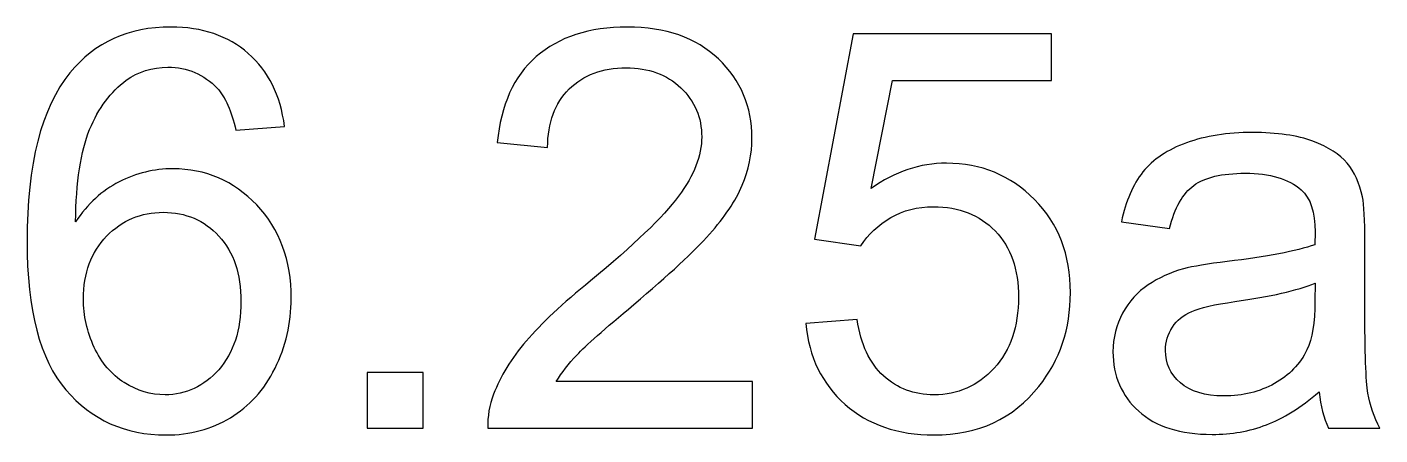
# Model space of a CAD drawing. Header units: millimetres. Extents: x -489 to 489, y -241 to 468.
# Drawn here: x -437.12 to -406.36, y -187.69 to -178.41 of the extents above; entities that cross this region are included whole.
import ezdxf

# ---------------------------------------------------------------- set-up
doc = ezdxf.new("R2010")
doc.units = ezdxf.units.MM
doc.header["$MEASUREMENT"] = 0
doc.layers.add('Layer 1', color=7, linetype='Continuous')

msp = doc.modelspace()

# ---------------------------------------------------------------- linework, layer by layer
at = {"layer": 'Layer 1', "color": 250}
for points, knots in [([(-431.2693, -180.6671), (-431.2693, -180.6671), (-432.3742, -180.756), (-432.3742, -180.756), (-432.3742, -180.756), (-432.4737, -180.3178), (-432.6155, -179.9982), (-432.7996, -179.7993), (-432.7996, -179.7993), (-433.1023, -179.4796), (-433.477, -179.3209), (-433.9215, -179.3209), (-433.9215, -179.3209), (-434.2792, -179.3209), (-434.5967, -179.4204), (-434.8697, -179.6193), (-434.8697, -179.6193), (-435.2211, -179.8755), (-435.4963, -180.248), (-435.7016, -180.7391), (-435.7016, -180.7391), (-435.9048, -181.2322), (-436.0106, -181.9329), (-436.0191, -182.8409), (-436.0191, -182.8409), (-435.7503, -182.4324), (-435.4201, -182.1276), (-435.0306, -181.9307), (-435.0306, -181.9307), (-434.6411, -181.7318), (-434.2347, -181.6323), (-433.8072, -181.6323), (-433.8072, -181.6323), (-433.0621, -181.6323), (-432.4271, -181.9075), (-431.9022, -182.4557), (-431.9022, -182.4557), (-431.3794, -183.0039), (-431.1169, -183.7109), (-431.1169, -184.5808), (-431.1169, -184.5808), (-431.1169, -185.1523), (-431.2397, -185.6815), (-431.4852, -186.1725), (-431.4852, -186.1725), (-431.7328, -186.6636), (-432.0694, -187.0383), (-432.5012, -187.2986), (-432.5012, -187.2986), (-432.9309, -187.559), (-433.4198, -187.6902), (-433.9659, -187.6902), (-433.9659, -187.6902), (-434.8951, -187.6902), (-435.655, -187.3473), (-436.2435, -186.6636), (-436.2435, -186.6636), (-436.8298, -185.9799), (-437.124, -184.8517), (-437.124, -183.2812), (-437.124, -183.2812), (-437.124, -181.5243), (-436.798, -180.2459), (-436.1482, -179.4479), (-436.1482, -179.4479), (-435.5809, -178.7536), (-434.8168, -178.4065), (-433.8537, -178.4065), (-433.8537, -178.4065), (-433.1383, -178.4065), (-432.5499, -178.6076), (-432.0927, -179.0076), (-432.0927, -179.0076), (-431.6355, -179.4077), (-431.3603, -179.9601), (-431.2693, -180.6671)], [0, 0, 0, 0, 0.05, 0.05, 0.05, 0.05, 0.1, 0.1, 0.1, 0.1, 0.15, 0.15, 0.15, 0.15, 0.2, 0.2, 0.2, 0.2, 0.25, 0.25, 0.25, 0.25, 0.3, 0.3, 0.3, 0.3, 0.35, 0.35, 0.35, 0.35, 0.4, 0.4, 0.4, 0.4, 0.45, 0.45, 0.45, 0.45, 0.5, 0.5, 0.5, 0.5, 0.55, 0.55, 0.55, 0.55, 0.6, 0.6, 0.6, 0.6, 0.65, 0.65, 0.65, 0.65, 0.7, 0.7, 0.7, 0.7, 0.75, 0.75, 0.75, 0.75, 0.8, 0.8, 0.8, 0.8, 0.85, 0.85, 0.85, 0.85, 0.9, 0.9, 0.9, 0.9, 1, 1, 1, 1]), ([(-420.6267, -186.471), (-420.6267, -186.471), (-420.6267, -187.5378), (-420.6267, -187.5378), (-420.6267, -187.5378), (-420.6267, -187.5378), (-426.6465, -187.5378), (-426.6465, -187.5378), (-426.6465, -187.5378), (-426.655, -187.269), (-426.6105, -187.0107), (-426.5153, -186.761), (-426.5153, -186.761), (-426.3607, -186.3525), (-426.1131, -185.9482), (-425.7723, -185.5524), (-425.7723, -185.5524), (-425.4315, -185.1565), (-424.9447, -184.6993), (-424.3118, -184.1808), (-424.3118, -184.1808), (-423.3276, -183.3701), (-422.6587, -182.7287), (-422.3094, -182.2546), (-422.3094, -182.2546), (-421.9581, -181.7805), (-421.7824, -181.3317), (-421.7824, -180.9084), (-421.7824, -180.9084), (-421.7824, -180.466), (-421.9411, -180.0935), (-422.2586, -179.7887), (-422.2586, -179.7887), (-422.5761, -179.486), (-422.991, -179.3336), (-423.5011, -179.3336), (-423.5011, -179.3336), (-424.0409, -179.3336), (-424.4727, -179.4945), (-424.7965, -179.8162), (-424.7965, -179.8162), (-425.1204, -180.1358), (-425.2834, -180.5803), (-425.2876, -181.1497), (-425.2876, -181.1497), (-425.2876, -181.1497), (-426.4306, -181.0354), (-426.4306, -181.0354), (-426.4306, -181.0354), (-426.3523, -180.1803), (-426.0559, -179.5283), (-425.5437, -179.0796), (-425.5437, -179.0796), (-425.0294, -178.6309), (-424.3414, -178.4065), (-423.4757, -178.4065), (-423.4757, -178.4065), (-422.6037, -178.4065), (-421.9115, -178.6478), (-421.4035, -179.1325), (-421.4035, -179.1325), (-420.8934, -179.6172), (-420.6394, -180.2184), (-420.6394, -180.9338), (-420.6394, -180.9338), (-420.6394, -181.2979), (-420.7135, -181.6556), (-420.8638, -182.0069), (-420.8638, -182.0069), (-421.0119, -182.3604), (-421.2596, -182.7308), (-421.6046, -183.1203), (-421.6046, -183.1203), (-421.9517, -183.5077), (-422.5253, -184.0432), (-423.3254, -184.7205), (-423.3254, -184.7205), (-423.9964, -185.2835), (-424.4282, -185.6645), (-424.6187, -185.8656), (-424.6187, -185.8656), (-424.8092, -186.0667), (-424.9659, -186.2678), (-425.0907, -186.471), (-425.0907, -186.471), (-425.0907, -186.471), (-420.6267, -186.471), (-420.6267, -186.471)], [0, 0, 0, 0, 0.0434783, 0.0434783, 0.0434783, 0.0434783, 0.0869565, 0.0869565, 0.0869565, 0.0869565, 0.1304348, 0.1304348, 0.1304348, 0.1304348, 0.173913, 0.173913, 0.173913, 0.173913, 0.2173913, 0.2173913, 0.2173913, 0.2173913, 0.2608696, 0.2608696, 0.2608696, 0.2608696, 0.3043478, 0.3043478, 0.3043478, 0.3043478, 0.3478261, 0.3478261, 0.3478261, 0.3478261, 0.3913043, 0.3913043, 0.3913043, 0.3913043, 0.4347826, 0.4347826, 0.4347826, 0.4347826, 0.4782609, 0.4782609, 0.4782609, 0.4782609, 0.5217391, 0.5217391, 0.5217391, 0.5217391, 0.5652174, 0.5652174, 0.5652174, 0.5652174, 0.6086957, 0.6086957, 0.6086957, 0.6086957, 0.6521739, 0.6521739, 0.6521739, 0.6521739, 0.6956522, 0.6956522, 0.6956522, 0.6956522, 0.7391304, 0.7391304, 0.7391304, 0.7391304, 0.7826087, 0.7826087, 0.7826087, 0.7826087, 0.826087, 0.826087, 0.826087, 0.826087, 0.8695652, 0.8695652, 0.8695652, 0.8695652, 0.9130435, 0.9130435, 0.9130435, 0.9130435, 1, 1, 1, 1]), ([(-419.4181, -185.1502), (-419.4181, -185.1502), (-418.2497, -185.0613), (-418.2497, -185.0613), (-418.2497, -185.0613), (-418.1629, -185.6307), (-417.9618, -186.0582), (-417.6486, -186.3461), (-417.6486, -186.3461), (-417.3353, -186.6319), (-416.9522, -186.7758), (-416.5013, -186.7758), (-416.5013, -186.7758), (-415.9573, -186.7758), (-415.5023, -186.5726), (-415.1318, -186.1683), (-415.1318, -186.1683), (-414.7635, -185.7619), (-414.5794, -185.2243), (-414.5794, -184.5554), (-414.5794, -184.5554), (-414.5794, -183.9183), (-414.7551, -183.4166), (-415.1086, -183.0483), (-415.1086, -183.0483), (-415.462, -182.68), (-415.9298, -182.4959), (-416.5119, -182.4959), (-416.5119, -182.4959), (-416.8739, -182.4959), (-417.1977, -182.5784), (-417.4856, -182.7435), (-417.4856, -182.7435), (-417.7713, -182.9086), (-417.9957, -183.1224), (-418.1608, -183.3849), (-418.1608, -183.3849), (-418.1608, -183.3849), (-419.2149, -183.2325), (-419.2149, -183.2325), (-419.2149, -183.2325), (-419.2149, -183.2325), (-418.3386, -178.5589), (-418.3386, -178.5589), (-418.3386, -178.5589), (-418.3386, -178.5589), (-413.8301, -178.5589), (-413.8301, -178.5589), (-413.8301, -178.5589), (-413.8301, -178.5589), (-413.8301, -179.6257), (-413.8301, -179.6257), (-413.8301, -179.6257), (-413.8301, -179.6257), (-417.4475, -179.6257), (-417.4475, -179.6257), (-417.4475, -179.6257), (-417.4475, -179.6257), (-417.9322, -182.0789), (-417.9322, -182.0789), (-417.9322, -182.0789), (-417.3882, -181.6958), (-416.8167, -181.5053), (-416.2198, -181.5053), (-416.2198, -181.5053), (-415.4282, -181.5053), (-414.7593, -181.7805), (-414.2153, -182.3308), (-414.2153, -182.3308), (-413.6713, -182.8811), (-413.3983, -183.5881), (-413.3983, -184.4517), (-413.3983, -184.4517), (-413.3983, -185.2751), (-413.6375, -185.9863), (-414.1158, -186.5853), (-414.1158, -186.5853), (-414.6979, -187.3219), (-415.4938, -187.6902), (-416.5013, -187.6902), (-416.5013, -187.6902), (-417.3268, -187.6902), (-417.9999, -187.4574), (-418.5227, -186.9938), (-418.5227, -186.9938), (-419.0456, -186.5303), (-419.344, -185.9164), (-419.4181, -185.1502)], [0, 0, 0, 0, 0.0434783, 0.0434783, 0.0434783, 0.0434783, 0.0869565, 0.0869565, 0.0869565, 0.0869565, 0.1304348, 0.1304348, 0.1304348, 0.1304348, 0.173913, 0.173913, 0.173913, 0.173913, 0.2173913, 0.2173913, 0.2173913, 0.2173913, 0.2608696, 0.2608696, 0.2608696, 0.2608696, 0.3043478, 0.3043478, 0.3043478, 0.3043478, 0.3478261, 0.3478261, 0.3478261, 0.3478261, 0.3913043, 0.3913043, 0.3913043, 0.3913043, 0.4347826, 0.4347826, 0.4347826, 0.4347826, 0.4782609, 0.4782609, 0.4782609, 0.4782609, 0.5217391, 0.5217391, 0.5217391, 0.5217391, 0.5652174, 0.5652174, 0.5652174, 0.5652174, 0.6086957, 0.6086957, 0.6086957, 0.6086957, 0.6521739, 0.6521739, 0.6521739, 0.6521739, 0.6956522, 0.6956522, 0.6956522, 0.6956522, 0.7391304, 0.7391304, 0.7391304, 0.7391304, 0.7826087, 0.7826087, 0.7826087, 0.7826087, 0.826087, 0.826087, 0.826087, 0.826087, 0.8695652, 0.8695652, 0.8695652, 0.8695652, 0.9130435, 0.9130435, 0.9130435, 0.9130435, 1, 1, 1, 1]), ([(-407.7447, -186.7123), (-408.1596, -187.0658), (-408.5596, -187.3134), (-408.9427, -187.4595), (-408.9427, -187.4595), (-409.3258, -187.6055), (-409.7365, -187.6775), (-410.1767, -187.6775), (-410.1767, -187.6775), (-410.9006, -187.6775), (-411.4573, -187.5018), (-411.8468, -187.1483), (-411.8468, -187.1483), (-412.2363, -186.797), (-412.431, -186.3461), (-412.431, -185.7979), (-412.431, -185.7979), (-412.431, -185.4762), (-412.3569, -185.1819), (-412.2109, -184.9152), (-412.2109, -184.9152), (-412.0627, -184.6485), (-411.8701, -184.4369), (-411.633, -184.276), (-411.633, -184.276), (-411.3938, -184.1151), (-411.1271, -183.9924), (-410.8287, -183.9098), (-410.8287, -183.9098), (-410.6085, -183.8527), (-410.2762, -183.7976), (-409.8338, -183.7426), (-409.8338, -183.7426), (-408.9321, -183.6368), (-408.2654, -183.5077), (-407.8399, -183.3595), (-407.8399, -183.3595), (-407.8357, -183.2071), (-407.8336, -183.1097), (-407.8336, -183.0695), (-407.8336, -183.0695), (-407.8336, -182.6165), (-407.9394, -182.2969), (-408.1511, -182.1107), (-408.1511, -182.1107), (-408.4368, -181.8588), (-408.8623, -181.7339), (-409.4253, -181.7339), (-409.4253, -181.7339), (-409.9524, -181.7339), (-410.3418, -181.827), (-410.5916, -182.0112), (-410.5916, -182.0112), (-410.8435, -182.1953), (-411.0276, -182.5213), (-411.1483, -182.9912), (-411.1483, -182.9912), (-411.1483, -182.9912), (-412.2405, -182.8388), (-412.2405, -182.8388), (-412.2405, -182.8388), (-412.141, -182.371), (-411.978, -181.9921), (-411.7494, -181.7043), (-411.7494, -181.7043), (-411.5208, -181.4164), (-411.1906, -181.1963), (-410.7588, -181.0396), (-410.7588, -181.0396), (-410.3291, -180.8851), (-409.8275, -180.8068), (-409.2602, -180.8068), (-409.2602, -180.8068), (-408.6972, -180.8068), (-408.2379, -180.8724), (-407.8844, -181.0058), (-407.8844, -181.0058), (-407.533, -181.1391), (-407.2727, -181.3042), (-407.1076, -181.5053), (-407.1076, -181.5053), (-406.9425, -181.7064), (-406.8261, -181.9604), (-406.7583, -182.2673), (-406.7583, -182.2673), (-406.7223, -182.4578), (-406.7033, -182.8007), (-406.7033, -183.2939), (-406.7033, -183.2939), (-406.7033, -183.2939), (-406.7033, -184.7755), (-406.7033, -184.7755), (-406.7033, -184.7755), (-406.7033, -185.8106), (-406.68, -186.4646), (-406.6334, -186.7419), (-406.6334, -186.7419), (-406.589, -187.0192), (-406.4959, -187.2838), (-406.3604, -187.5378), (-406.3604, -187.5378), (-406.3604, -187.5378), (-407.5288, -187.5378), (-407.5288, -187.5378), (-407.5288, -187.5378), (-407.641, -187.3028), (-407.7129, -187.0277), (-407.7447, -186.7123)], [0, 0, 0, 0, 0.0357143, 0.0357143, 0.0357143, 0.0357143, 0.0714286, 0.0714286, 0.0714286, 0.0714286, 0.1071429, 0.1071429, 0.1071429, 0.1071429, 0.1428571, 0.1428571, 0.1428571, 0.1428571, 0.1785714, 0.1785714, 0.1785714, 0.1785714, 0.2142857, 0.2142857, 0.2142857, 0.2142857, 0.25, 0.25, 0.25, 0.25, 0.2857143, 0.2857143, 0.2857143, 0.2857143, 0.3214286, 0.3214286, 0.3214286, 0.3214286, 0.3571429, 0.3571429, 0.3571429, 0.3571429, 0.3928571, 0.3928571, 0.3928571, 0.3928571, 0.4285714, 0.4285714, 0.4285714, 0.4285714, 0.4642857, 0.4642857, 0.4642857, 0.4642857, 0.5, 0.5, 0.5, 0.5, 0.5357143, 0.5357143, 0.5357143, 0.5357143, 0.5714286, 0.5714286, 0.5714286, 0.5714286, 0.6071429, 0.6071429, 0.6071429, 0.6071429, 0.6428571, 0.6428571, 0.6428571, 0.6428571, 0.6785714, 0.6785714, 0.6785714, 0.6785714, 0.7142857, 0.7142857, 0.7142857, 0.7142857, 0.75, 0.75, 0.75, 0.75, 0.7857143, 0.7857143, 0.7857143, 0.7857143, 0.8214286, 0.8214286, 0.8214286, 0.8214286, 0.8571429, 0.8571429, 0.8571429, 0.8571429, 0.8928571, 0.8928571, 0.8928571, 0.8928571, 0.9285714, 0.9285714, 0.9285714, 0.9285714, 1, 1, 1, 1]), ([(-435.8413, -184.5914), (-435.8413, -184.9766), (-435.7587, -185.3449), (-435.5958, -185.6963), (-435.5958, -185.6963), (-435.4328, -186.0477), (-435.2042, -186.3144), (-434.9142, -186.4985), (-434.9142, -186.4985), (-434.6221, -186.6827), (-434.3131, -186.7758), (-433.985, -186.7758), (-433.985, -186.7758), (-433.5087, -186.7758), (-433.1023, -186.5853), (-432.7658, -186.2043), (-432.7658, -186.2043), (-432.4292, -185.8233), (-432.2599, -185.3068), (-432.2599, -184.6528), (-432.2599, -184.6528), (-432.2599, -184.0241), (-432.4271, -183.5288), (-432.7594, -183.1669), (-432.7594, -183.1669), (-433.0917, -182.8049), (-433.5151, -182.6229), (-434.0294, -182.6229), (-434.0294, -182.6229), (-434.5332, -182.6229), (-434.9629, -182.8049), (-435.3142, -183.1669), (-435.3142, -183.1669), (-435.6656, -183.5288), (-435.8413, -184.003), (-435.8413, -184.5914)], [0, 0, 0, 0, 0.1, 0.1, 0.1, 0.1, 0.2, 0.2, 0.2, 0.2, 0.3, 0.3, 0.3, 0.3, 0.4, 0.4, 0.4, 0.4, 0.5, 0.5, 0.5, 0.5, 0.6, 0.6, 0.6, 0.6, 0.7, 0.7, 0.7, 0.7, 0.8, 0.8, 0.8, 0.8, 1, 1, 1, 1]), ([(-407.8336, -184.2358), (-408.24, -184.4009), (-408.8496, -184.5406), (-409.6624, -184.6549), (-409.6624, -184.6549), (-410.1238, -184.7205), (-410.4498, -184.7946), (-410.6403, -184.8771), (-410.6403, -184.8771), (-410.8308, -184.9597), (-410.9768, -185.0803), (-411.0806, -185.237), (-411.0806, -185.237), (-411.1843, -185.3957), (-411.2372, -185.5714), (-411.2372, -185.7661), (-411.2372, -185.7661), (-411.2372, -186.0604), (-411.125, -186.308), (-410.8985, -186.5049), (-410.8985, -186.5049), (-410.672, -186.7017), (-410.3418, -186.8012), (-409.9079, -186.8012), (-409.9079, -186.8012), (-409.4782, -186.8012), (-409.0951, -186.7081), (-408.7586, -186.5197), (-408.7586, -186.5197), (-408.4241, -186.3334), (-408.1765, -186.0773), (-408.0199, -185.7534), (-408.0199, -185.7534), (-407.8992, -185.5016), (-407.8399, -185.1311), (-407.8399, -184.6422), (-407.8399, -184.6422), (-407.8399, -184.6422), (-407.8336, -184.2358), (-407.8336, -184.2358)], [0, 0, 0, 0, 0.0909091, 0.0909091, 0.0909091, 0.0909091, 0.1818182, 0.1818182, 0.1818182, 0.1818182, 0.2727273, 0.2727273, 0.2727273, 0.2727273, 0.3636364, 0.3636364, 0.3636364, 0.3636364, 0.4545455, 0.4545455, 0.4545455, 0.4545455, 0.5454545, 0.5454545, 0.5454545, 0.5454545, 0.6363636, 0.6363636, 0.6363636, 0.6363636, 0.7272727, 0.7272727, 0.7272727, 0.7272727, 0.8181818, 0.8181818, 0.8181818, 0.8181818, 1, 1, 1, 1]), ([(-429.3876, -187.5378), (-429.3876, -187.5378), (-429.3876, -186.2678), (-429.3876, -186.2678), (-429.3876, -186.2678), (-429.3876, -186.2678), (-428.1176, -186.2678), (-428.1176, -186.2678), (-428.1176, -186.2678), (-428.1176, -186.2678), (-428.1176, -187.5378), (-428.1176, -187.5378), (-428.1176, -187.5378), (-428.1176, -187.5378), (-429.3876, -187.5378), (-429.3876, -187.5378)], [0, 0, 0, 0, 0.2, 0.2, 0.2, 0.2, 0.4, 0.4, 0.4, 0.4, 0.6, 0.6, 0.6, 0.6, 1, 1, 1, 1])]:
    msp.add_open_spline(points, degree=3, knots=knots, dxfattribs=at)
at = {"layer": 'Layer 1', "color": 250, "lineweight": 9}
for points, knots in [([(-431.2693, -180.6671), (-431.2693, -180.6671), (-432.3742, -180.756), (-432.3742, -180.756), (-432.3742, -180.756), (-432.4737, -180.3178), (-432.6155, -179.9982), (-432.7996, -179.7993), (-432.7996, -179.7993), (-433.1023, -179.4796), (-433.477, -179.3209), (-433.9215, -179.3209), (-433.9215, -179.3209), (-434.2792, -179.3209), (-434.5967, -179.4204), (-434.8697, -179.6193), (-434.8697, -179.6193), (-435.2211, -179.8755), (-435.4963, -180.248), (-435.7016, -180.7391), (-435.7016, -180.7391), (-435.9048, -181.2322), (-436.0106, -181.9329), (-436.0191, -182.8409), (-436.0191, -182.8409), (-435.7503, -182.4324), (-435.4201, -182.1276), (-435.0306, -181.9307), (-435.0306, -181.9307), (-434.6411, -181.7318), (-434.2347, -181.6323), (-433.8072, -181.6323), (-433.8072, -181.6323), (-433.0621, -181.6323), (-432.4271, -181.9075), (-431.9022, -182.4557), (-431.9022, -182.4557), (-431.3794, -183.0039), (-431.1169, -183.7109), (-431.1169, -184.5808), (-431.1169, -184.5808), (-431.1169, -185.1523), (-431.2397, -185.6815), (-431.4852, -186.1725), (-431.4852, -186.1725), (-431.7328, -186.6636), (-432.0694, -187.0383), (-432.5012, -187.2986), (-432.5012, -187.2986), (-432.9309, -187.559), (-433.4198, -187.6902), (-433.9659, -187.6902), (-433.9659, -187.6902), (-434.8951, -187.6902), (-435.655, -187.3473), (-436.2435, -186.6636), (-436.2435, -186.6636), (-436.8298, -185.9799), (-437.124, -184.8517), (-437.124, -183.2812), (-437.124, -183.2812), (-437.124, -181.5243), (-436.798, -180.2459), (-436.1482, -179.4479), (-436.1482, -179.4479), (-435.5809, -178.7536), (-434.8168, -178.4065), (-433.8537, -178.4065), (-433.8537, -178.4065), (-433.1383, -178.4065), (-432.5499, -178.6076), (-432.0927, -179.0076), (-432.0927, -179.0076), (-431.6355, -179.4077), (-431.3603, -179.9601), (-431.2693, -180.6671)], [0, 0, 0, 0, 0.05, 0.05, 0.05, 0.05, 0.1, 0.1, 0.1, 0.1, 0.15, 0.15, 0.15, 0.15, 0.2, 0.2, 0.2, 0.2, 0.25, 0.25, 0.25, 0.25, 0.3, 0.3, 0.3, 0.3, 0.35, 0.35, 0.35, 0.35, 0.4, 0.4, 0.4, 0.4, 0.45, 0.45, 0.45, 0.45, 0.5, 0.5, 0.5, 0.5, 0.55, 0.55, 0.55, 0.55, 0.6, 0.6, 0.6, 0.6, 0.65, 0.65, 0.65, 0.65, 0.7, 0.7, 0.7, 0.7, 0.75, 0.75, 0.75, 0.75, 0.8, 0.8, 0.8, 0.8, 0.85, 0.85, 0.85, 0.85, 0.9, 0.9, 0.9, 0.9, 1, 1, 1, 1]), ([(-420.6267, -186.471), (-420.6267, -186.471), (-420.6267, -187.5378), (-420.6267, -187.5378), (-420.6267, -187.5378), (-420.6267, -187.5378), (-426.6465, -187.5378), (-426.6465, -187.5378), (-426.6465, -187.5378), (-426.655, -187.269), (-426.6105, -187.0107), (-426.5153, -186.761), (-426.5153, -186.761), (-426.3607, -186.3525), (-426.1131, -185.9482), (-425.7723, -185.5524), (-425.7723, -185.5524), (-425.4315, -185.1565), (-424.9447, -184.6993), (-424.3118, -184.1808), (-424.3118, -184.1808), (-423.3276, -183.3701), (-422.6587, -182.7287), (-422.3094, -182.2546), (-422.3094, -182.2546), (-421.9581, -181.7805), (-421.7824, -181.3317), (-421.7824, -180.9084), (-421.7824, -180.9084), (-421.7824, -180.466), (-421.9411, -180.0935), (-422.2586, -179.7887), (-422.2586, -179.7887), (-422.5761, -179.486), (-422.991, -179.3336), (-423.5011, -179.3336), (-423.5011, -179.3336), (-424.0409, -179.3336), (-424.4727, -179.4945), (-424.7965, -179.8162), (-424.7965, -179.8162), (-425.1204, -180.1358), (-425.2834, -180.5803), (-425.2876, -181.1497), (-425.2876, -181.1497), (-425.2876, -181.1497), (-426.4306, -181.0354), (-426.4306, -181.0354), (-426.4306, -181.0354), (-426.3523, -180.1803), (-426.0559, -179.5283), (-425.5437, -179.0796), (-425.5437, -179.0796), (-425.0294, -178.6309), (-424.3414, -178.4065), (-423.4757, -178.4065), (-423.4757, -178.4065), (-422.6037, -178.4065), (-421.9115, -178.6478), (-421.4035, -179.1325), (-421.4035, -179.1325), (-420.8934, -179.6172), (-420.6394, -180.2184), (-420.6394, -180.9338), (-420.6394, -180.9338), (-420.6394, -181.2979), (-420.7135, -181.6556), (-420.8638, -182.0069), (-420.8638, -182.0069), (-421.0119, -182.3604), (-421.2596, -182.7308), (-421.6046, -183.1203), (-421.6046, -183.1203), (-421.9517, -183.5077), (-422.5253, -184.0432), (-423.3254, -184.7205), (-423.3254, -184.7205), (-423.9964, -185.2835), (-424.4282, -185.6645), (-424.6187, -185.8656), (-424.6187, -185.8656), (-424.8092, -186.0667), (-424.9659, -186.2678), (-425.0907, -186.471), (-425.0907, -186.471), (-425.0907, -186.471), (-420.6267, -186.471), (-420.6267, -186.471)], [0, 0, 0, 0, 0.0434783, 0.0434783, 0.0434783, 0.0434783, 0.0869565, 0.0869565, 0.0869565, 0.0869565, 0.1304348, 0.1304348, 0.1304348, 0.1304348, 0.173913, 0.173913, 0.173913, 0.173913, 0.2173913, 0.2173913, 0.2173913, 0.2173913, 0.2608696, 0.2608696, 0.2608696, 0.2608696, 0.3043478, 0.3043478, 0.3043478, 0.3043478, 0.3478261, 0.3478261, 0.3478261, 0.3478261, 0.3913043, 0.3913043, 0.3913043, 0.3913043, 0.4347826, 0.4347826, 0.4347826, 0.4347826, 0.4782609, 0.4782609, 0.4782609, 0.4782609, 0.5217391, 0.5217391, 0.5217391, 0.5217391, 0.5652174, 0.5652174, 0.5652174, 0.5652174, 0.6086957, 0.6086957, 0.6086957, 0.6086957, 0.6521739, 0.6521739, 0.6521739, 0.6521739, 0.6956522, 0.6956522, 0.6956522, 0.6956522, 0.7391304, 0.7391304, 0.7391304, 0.7391304, 0.7826087, 0.7826087, 0.7826087, 0.7826087, 0.826087, 0.826087, 0.826087, 0.826087, 0.8695652, 0.8695652, 0.8695652, 0.8695652, 0.9130435, 0.9130435, 0.9130435, 0.9130435, 1, 1, 1, 1]), ([(-419.4181, -185.1502), (-419.4181, -185.1502), (-418.2497, -185.0613), (-418.2497, -185.0613), (-418.2497, -185.0613), (-418.1629, -185.6307), (-417.9618, -186.0582), (-417.6486, -186.3461), (-417.6486, -186.3461), (-417.3353, -186.6319), (-416.9522, -186.7758), (-416.5013, -186.7758), (-416.5013, -186.7758), (-415.9573, -186.7758), (-415.5023, -186.5726), (-415.1318, -186.1683), (-415.1318, -186.1683), (-414.7635, -185.7619), (-414.5794, -185.2243), (-414.5794, -184.5554), (-414.5794, -184.5554), (-414.5794, -183.9183), (-414.7551, -183.4166), (-415.1086, -183.0483), (-415.1086, -183.0483), (-415.462, -182.68), (-415.9298, -182.4959), (-416.5119, -182.4959), (-416.5119, -182.4959), (-416.8739, -182.4959), (-417.1977, -182.5784), (-417.4856, -182.7435), (-417.4856, -182.7435), (-417.7713, -182.9086), (-417.9957, -183.1224), (-418.1608, -183.3849), (-418.1608, -183.3849), (-418.1608, -183.3849), (-419.2149, -183.2325), (-419.2149, -183.2325), (-419.2149, -183.2325), (-419.2149, -183.2325), (-418.3386, -178.5589), (-418.3386, -178.5589), (-418.3386, -178.5589), (-418.3386, -178.5589), (-413.8301, -178.5589), (-413.8301, -178.5589), (-413.8301, -178.5589), (-413.8301, -178.5589), (-413.8301, -179.6257), (-413.8301, -179.6257), (-413.8301, -179.6257), (-413.8301, -179.6257), (-417.4475, -179.6257), (-417.4475, -179.6257), (-417.4475, -179.6257), (-417.4475, -179.6257), (-417.9322, -182.0789), (-417.9322, -182.0789), (-417.9322, -182.0789), (-417.3882, -181.6958), (-416.8167, -181.5053), (-416.2198, -181.5053), (-416.2198, -181.5053), (-415.4282, -181.5053), (-414.7593, -181.7805), (-414.2153, -182.3308), (-414.2153, -182.3308), (-413.6713, -182.8811), (-413.3983, -183.5881), (-413.3983, -184.4517), (-413.3983, -184.4517), (-413.3983, -185.2751), (-413.6375, -185.9863), (-414.1158, -186.5853), (-414.1158, -186.5853), (-414.6979, -187.3219), (-415.4938, -187.6902), (-416.5013, -187.6902), (-416.5013, -187.6902), (-417.3268, -187.6902), (-417.9999, -187.4574), (-418.5227, -186.9938), (-418.5227, -186.9938), (-419.0456, -186.5303), (-419.344, -185.9164), (-419.4181, -185.1502)], [0, 0, 0, 0, 0.0434783, 0.0434783, 0.0434783, 0.0434783, 0.0869565, 0.0869565, 0.0869565, 0.0869565, 0.1304348, 0.1304348, 0.1304348, 0.1304348, 0.173913, 0.173913, 0.173913, 0.173913, 0.2173913, 0.2173913, 0.2173913, 0.2173913, 0.2608696, 0.2608696, 0.2608696, 0.2608696, 0.3043478, 0.3043478, 0.3043478, 0.3043478, 0.3478261, 0.3478261, 0.3478261, 0.3478261, 0.3913043, 0.3913043, 0.3913043, 0.3913043, 0.4347826, 0.4347826, 0.4347826, 0.4347826, 0.4782609, 0.4782609, 0.4782609, 0.4782609, 0.5217391, 0.5217391, 0.5217391, 0.5217391, 0.5652174, 0.5652174, 0.5652174, 0.5652174, 0.6086957, 0.6086957, 0.6086957, 0.6086957, 0.6521739, 0.6521739, 0.6521739, 0.6521739, 0.6956522, 0.6956522, 0.6956522, 0.6956522, 0.7391304, 0.7391304, 0.7391304, 0.7391304, 0.7826087, 0.7826087, 0.7826087, 0.7826087, 0.826087, 0.826087, 0.826087, 0.826087, 0.8695652, 0.8695652, 0.8695652, 0.8695652, 0.9130435, 0.9130435, 0.9130435, 0.9130435, 1, 1, 1, 1]), ([(-407.7447, -186.7123), (-408.1596, -187.0658), (-408.5596, -187.3134), (-408.9427, -187.4595), (-408.9427, -187.4595), (-409.3258, -187.6055), (-409.7365, -187.6775), (-410.1767, -187.6775), (-410.1767, -187.6775), (-410.9006, -187.6775), (-411.4573, -187.5018), (-411.8468, -187.1483), (-411.8468, -187.1483), (-412.2363, -186.797), (-412.431, -186.3461), (-412.431, -185.7979), (-412.431, -185.7979), (-412.431, -185.4762), (-412.3569, -185.1819), (-412.2109, -184.9152), (-412.2109, -184.9152), (-412.0627, -184.6485), (-411.8701, -184.4369), (-411.633, -184.276), (-411.633, -184.276), (-411.3938, -184.1151), (-411.1271, -183.9924), (-410.8287, -183.9098), (-410.8287, -183.9098), (-410.6085, -183.8527), (-410.2762, -183.7976), (-409.8338, -183.7426), (-409.8338, -183.7426), (-408.9321, -183.6368), (-408.2654, -183.5077), (-407.8399, -183.3595), (-407.8399, -183.3595), (-407.8357, -183.2071), (-407.8336, -183.1097), (-407.8336, -183.0695), (-407.8336, -183.0695), (-407.8336, -182.6165), (-407.9394, -182.2969), (-408.1511, -182.1107), (-408.1511, -182.1107), (-408.4368, -181.8588), (-408.8623, -181.7339), (-409.4253, -181.7339), (-409.4253, -181.7339), (-409.9524, -181.7339), (-410.3418, -181.827), (-410.5916, -182.0112), (-410.5916, -182.0112), (-410.8435, -182.1953), (-411.0276, -182.5213), (-411.1483, -182.9912), (-411.1483, -182.9912), (-411.1483, -182.9912), (-412.2405, -182.8388), (-412.2405, -182.8388), (-412.2405, -182.8388), (-412.141, -182.371), (-411.978, -181.9921), (-411.7494, -181.7043), (-411.7494, -181.7043), (-411.5208, -181.4164), (-411.1906, -181.1963), (-410.7588, -181.0396), (-410.7588, -181.0396), (-410.3291, -180.8851), (-409.8275, -180.8068), (-409.2602, -180.8068), (-409.2602, -180.8068), (-408.6972, -180.8068), (-408.2379, -180.8724), (-407.8844, -181.0058), (-407.8844, -181.0058), (-407.533, -181.1391), (-407.2727, -181.3042), (-407.1076, -181.5053), (-407.1076, -181.5053), (-406.9425, -181.7064), (-406.8261, -181.9604), (-406.7583, -182.2673), (-406.7583, -182.2673), (-406.7223, -182.4578), (-406.7033, -182.8007), (-406.7033, -183.2939), (-406.7033, -183.2939), (-406.7033, -183.2939), (-406.7033, -184.7755), (-406.7033, -184.7755), (-406.7033, -184.7755), (-406.7033, -185.8106), (-406.68, -186.4646), (-406.6334, -186.7419), (-406.6334, -186.7419), (-406.589, -187.0192), (-406.4959, -187.2838), (-406.3604, -187.5378), (-406.3604, -187.5378), (-406.3604, -187.5378), (-407.5288, -187.5378), (-407.5288, -187.5378), (-407.5288, -187.5378), (-407.641, -187.3028), (-407.7129, -187.0277), (-407.7447, -186.7123)], [0, 0, 0, 0, 0.0357143, 0.0357143, 0.0357143, 0.0357143, 0.0714286, 0.0714286, 0.0714286, 0.0714286, 0.1071429, 0.1071429, 0.1071429, 0.1071429, 0.1428571, 0.1428571, 0.1428571, 0.1428571, 0.1785714, 0.1785714, 0.1785714, 0.1785714, 0.2142857, 0.2142857, 0.2142857, 0.2142857, 0.25, 0.25, 0.25, 0.25, 0.2857143, 0.2857143, 0.2857143, 0.2857143, 0.3214286, 0.3214286, 0.3214286, 0.3214286, 0.3571429, 0.3571429, 0.3571429, 0.3571429, 0.3928571, 0.3928571, 0.3928571, 0.3928571, 0.4285714, 0.4285714, 0.4285714, 0.4285714, 0.4642857, 0.4642857, 0.4642857, 0.4642857, 0.5, 0.5, 0.5, 0.5, 0.5357143, 0.5357143, 0.5357143, 0.5357143, 0.5714286, 0.5714286, 0.5714286, 0.5714286, 0.6071429, 0.6071429, 0.6071429, 0.6071429, 0.6428571, 0.6428571, 0.6428571, 0.6428571, 0.6785714, 0.6785714, 0.6785714, 0.6785714, 0.7142857, 0.7142857, 0.7142857, 0.7142857, 0.75, 0.75, 0.75, 0.75, 0.7857143, 0.7857143, 0.7857143, 0.7857143, 0.8214286, 0.8214286, 0.8214286, 0.8214286, 0.8571429, 0.8571429, 0.8571429, 0.8571429, 0.8928571, 0.8928571, 0.8928571, 0.8928571, 0.9285714, 0.9285714, 0.9285714, 0.9285714, 1, 1, 1, 1]), ([(-435.8413, -184.5914), (-435.8413, -184.9766), (-435.7587, -185.3449), (-435.5958, -185.6963), (-435.5958, -185.6963), (-435.4328, -186.0477), (-435.2042, -186.3144), (-434.9142, -186.4985), (-434.9142, -186.4985), (-434.6221, -186.6827), (-434.3131, -186.7758), (-433.985, -186.7758), (-433.985, -186.7758), (-433.5087, -186.7758), (-433.1023, -186.5853), (-432.7658, -186.2043), (-432.7658, -186.2043), (-432.4292, -185.8233), (-432.2599, -185.3068), (-432.2599, -184.6528), (-432.2599, -184.6528), (-432.2599, -184.0241), (-432.4271, -183.5288), (-432.7594, -183.1669), (-432.7594, -183.1669), (-433.0917, -182.8049), (-433.5151, -182.6229), (-434.0294, -182.6229), (-434.0294, -182.6229), (-434.5332, -182.6229), (-434.9629, -182.8049), (-435.3142, -183.1669), (-435.3142, -183.1669), (-435.6656, -183.5288), (-435.8413, -184.003), (-435.8413, -184.5914)], [0, 0, 0, 0, 0.1, 0.1, 0.1, 0.1, 0.2, 0.2, 0.2, 0.2, 0.3, 0.3, 0.3, 0.3, 0.4, 0.4, 0.4, 0.4, 0.5, 0.5, 0.5, 0.5, 0.6, 0.6, 0.6, 0.6, 0.7, 0.7, 0.7, 0.7, 0.8, 0.8, 0.8, 0.8, 1, 1, 1, 1]), ([(-407.8336, -184.2358), (-408.24, -184.4009), (-408.8496, -184.5406), (-409.6624, -184.6549), (-409.6624, -184.6549), (-410.1238, -184.7205), (-410.4498, -184.7946), (-410.6403, -184.8771), (-410.6403, -184.8771), (-410.8308, -184.9597), (-410.9768, -185.0803), (-411.0806, -185.237), (-411.0806, -185.237), (-411.1843, -185.3957), (-411.2372, -185.5714), (-411.2372, -185.7661), (-411.2372, -185.7661), (-411.2372, -186.0604), (-411.125, -186.308), (-410.8985, -186.5049), (-410.8985, -186.5049), (-410.672, -186.7017), (-410.3418, -186.8012), (-409.9079, -186.8012), (-409.9079, -186.8012), (-409.4782, -186.8012), (-409.0951, -186.7081), (-408.7586, -186.5197), (-408.7586, -186.5197), (-408.4241, -186.3334), (-408.1765, -186.0773), (-408.0199, -185.7534), (-408.0199, -185.7534), (-407.8992, -185.5016), (-407.8399, -185.1311), (-407.8399, -184.6422), (-407.8399, -184.6422), (-407.8399, -184.6422), (-407.8336, -184.2358), (-407.8336, -184.2358)], [0, 0, 0, 0, 0.0909091, 0.0909091, 0.0909091, 0.0909091, 0.1818182, 0.1818182, 0.1818182, 0.1818182, 0.2727273, 0.2727273, 0.2727273, 0.2727273, 0.3636364, 0.3636364, 0.3636364, 0.3636364, 0.4545455, 0.4545455, 0.4545455, 0.4545455, 0.5454545, 0.5454545, 0.5454545, 0.5454545, 0.6363636, 0.6363636, 0.6363636, 0.6363636, 0.7272727, 0.7272727, 0.7272727, 0.7272727, 0.8181818, 0.8181818, 0.8181818, 0.8181818, 1, 1, 1, 1]), ([(-429.3876, -187.5378), (-429.3876, -187.5378), (-429.3876, -186.2678), (-429.3876, -186.2678), (-429.3876, -186.2678), (-429.3876, -186.2678), (-428.1176, -186.2678), (-428.1176, -186.2678), (-428.1176, -186.2678), (-428.1176, -186.2678), (-428.1176, -187.5378), (-428.1176, -187.5378), (-428.1176, -187.5378), (-428.1176, -187.5378), (-429.3876, -187.5378), (-429.3876, -187.5378)], [0, 0, 0, 0, 0.2, 0.2, 0.2, 0.2, 0.4, 0.4, 0.4, 0.4, 0.6, 0.6, 0.6, 0.6, 1, 1, 1, 1])]:
    msp.add_open_spline(points, degree=3, knots=knots, dxfattribs=at)

doc.saveas('drawing.dxf')
